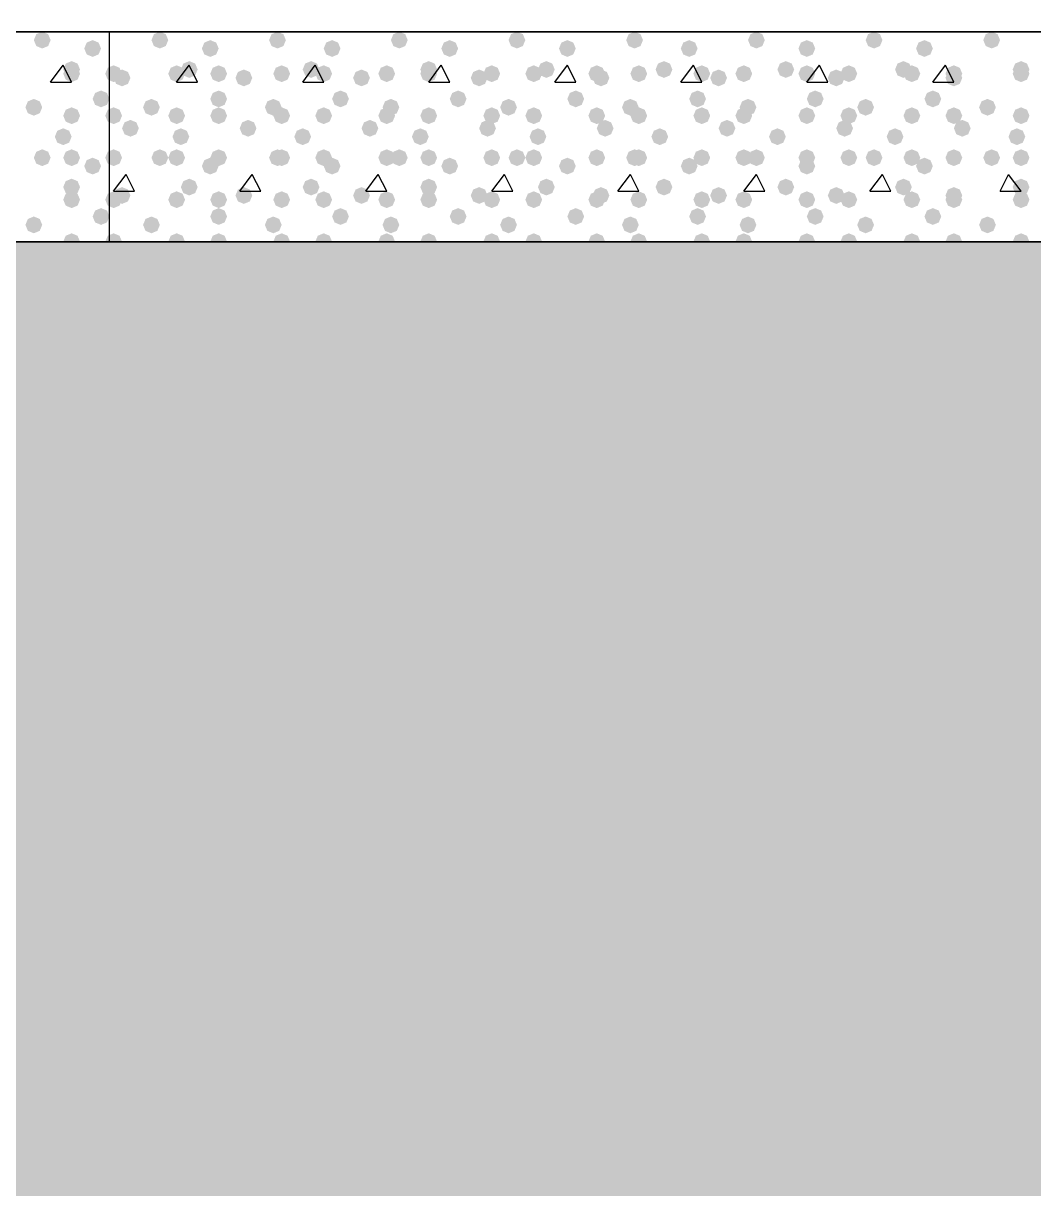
# Model space of a CAD drawing. Header units: millimetres. Extents: x 0 to 420, y 0 to 297.
# Drawn here: x 174.98 to 185.17, y 115.63 to 127.38 of the extents above; entities that cross this region are included whole.
import ezdxf

# ---------------------------------------------------------------- set-up
doc = ezdxf.new("R2010")
doc.units = ezdxf.units.MM
doc.layers.get('0').update_dxf_attribs({"linetype": 'CONTINUOUS'})

msp = doc.modelspace()

# ---------------------------------------------------------------- hatches: boundary and pattern name
at = {"true_color": 0x000007}
for points in [[(175.26, 127.211667), (175.235129, 127.151871), (175.175333, 127.127), (175.115538, 127.151871), (175.090667, 127.211667), (175.115537, 127.271462), (175.175333, 127.296333), (175.235129, 127.271463)], [(175.768, 127.127), (175.743129, 127.067204), (175.683333, 127.042333), (175.623538, 127.067204), (175.598667, 127.127), (175.623537, 127.186796), (175.683333, 127.211667), (175.743129, 127.186796)], [(175.556333, 126.915333), (175.531462, 126.855538), (175.471667, 126.830667), (175.411871, 126.855538), (175.387, 126.915333), (175.411871, 126.975129), (175.471667, 127), (175.531462, 126.975129)], [(175.556333, 126.873), (175.531462, 126.813204), (175.471667, 126.788333), (175.411871, 126.813204), (175.387, 126.873), (175.411871, 126.932796), (175.471667, 126.957667), (175.531462, 126.932796)], [(175.852667, 126.619), (175.827796, 126.559204), (175.768, 126.534333), (175.708204, 126.559204), (175.683333, 126.619), (175.708204, 126.678796), (175.768, 126.703667), (175.827796, 126.678796)], [(175.175333, 126.534333), (175.150462, 126.474537), (175.090667, 126.449667), (175.030871, 126.474537), (175.006, 126.534333), (175.030871, 126.594129), (175.090667, 126.619), (175.150462, 126.594129)], [(175.556333, 126.449667), (175.531462, 126.389871), (175.471667, 126.365), (175.411871, 126.389871), (175.387, 126.449667), (175.411871, 126.509462), (175.471667, 126.534333), (175.531462, 126.509463)], [(175.471667, 126.238), (175.446796, 126.178204), (175.387, 126.153333), (175.327204, 126.178204), (175.302333, 126.238), (175.327204, 126.297796), (175.387, 126.322667), (175.446796, 126.297796)], [(175.26, 126.026333), (175.235129, 125.966537), (175.175333, 125.941667), (175.115538, 125.966537), (175.090667, 126.026333), (175.115537, 126.086129), (175.175333, 126.111), (175.235129, 126.086129)], [(175.556333, 126.026333), (175.531462, 125.966537), (175.471667, 125.941667), (175.411871, 125.966537), (175.387, 126.026333), (175.411871, 126.086129), (175.471667, 126.111), (175.531462, 126.086129)], [(175.768, 125.941667), (175.743129, 125.881871), (175.683333, 125.857), (175.623538, 125.881871), (175.598667, 125.941667), (175.623537, 126.001462), (175.683333, 126.026333), (175.743129, 126.001463)], [(175.556333, 125.73), (175.531462, 125.670204), (175.471667, 125.645333), (175.411871, 125.670204), (175.387, 125.73), (175.411871, 125.789796), (175.471667, 125.814667), (175.531462, 125.789796)], [(175.556333, 125.603), (175.531462, 125.543204), (175.471667, 125.518333), (175.411871, 125.543204), (175.387, 125.603), (175.411871, 125.662796), (175.471667, 125.687667), (175.531462, 125.662796)], [(175.852667, 125.433667), (175.827796, 125.373871), (175.768, 125.349), (175.708204, 125.373871), (175.683333, 125.433667), (175.708204, 125.493462), (175.768, 125.518333), (175.827796, 125.493463)], [(175.175333, 125.349), (175.150462, 125.289204), (175.090667, 125.264333), (175.030871, 125.289204), (175.006, 125.349), (175.030871, 125.408796), (175.090667, 125.433667), (175.150462, 125.408796)], [(175.556333, 125.179667), (175.531462, 125.119871), (175.471667, 125.095), (175.411871, 125.119871), (175.387, 125.179667), (175.411871, 125.239462), (175.471667, 125.264333), (175.531462, 125.239463)]]:
    msp.add_hatch(color=0, dxfattribs=at).paths.add_polyline_path(points, flags=0)
at = {"true_color": 0x000008}
for points in [[(176.445333, 127.211667), (176.420462, 127.151871), (176.360667, 127.127), (176.300871, 127.151871), (176.276, 127.211667), (176.300871, 127.271462), (176.360667, 127.296333), (176.420462, 127.271463)], [(177.630667, 127.211667), (177.605796, 127.151871), (177.546, 127.127), (177.486204, 127.151871), (177.461333, 127.211667), (177.486204, 127.271462), (177.546, 127.296333), (177.605796, 127.271463)], [(178.858333, 127.211667), (178.833463, 127.151871), (178.773667, 127.127), (178.713871, 127.151871), (178.689, 127.211667), (178.713871, 127.271462), (178.773667, 127.296333), (178.833462, 127.271463)], [(180.043667, 127.211667), (180.018796, 127.151871), (179.959, 127.127), (179.899204, 127.151871), (179.874333, 127.211667), (179.899204, 127.271462), (179.959, 127.296333), (180.018796, 127.271463)], [(181.229, 127.211667), (181.204129, 127.151871), (181.144333, 127.127), (181.084538, 127.151871), (181.059667, 127.211667), (181.084537, 127.271462), (181.144333, 127.296333), (181.204129, 127.271463)], [(182.456667, 127.211667), (182.431796, 127.151871), (182.372, 127.127), (182.312204, 127.151871), (182.287333, 127.211667), (182.312204, 127.271462), (182.372, 127.296333), (182.431796, 127.271463)], [(183.642, 127.211667), (183.617129, 127.151871), (183.557333, 127.127), (183.497537, 127.151871), (183.472667, 127.211667), (183.497537, 127.271462), (183.557333, 127.296333), (183.617129, 127.271463)], [(184.827333, 127.211667), (184.802462, 127.151871), (184.742667, 127.127), (184.682871, 127.151871), (184.658, 127.211667), (184.682871, 127.271462), (184.742667, 127.296333), (184.802462, 127.271463)], [(176.953333, 127.127), (176.928462, 127.067204), (176.868667, 127.042333), (176.808871, 127.067204), (176.784, 127.127), (176.808871, 127.186796), (176.868667, 127.211667), (176.928462, 127.186796)], [(178.181, 127.127), (178.156129, 127.067204), (178.096333, 127.042333), (178.036538, 127.067204), (178.011667, 127.127), (178.036537, 127.186796), (178.096333, 127.211667), (178.156129, 127.186796)], [(179.366333, 127.127), (179.341462, 127.067204), (179.281667, 127.042333), (179.221871, 127.067204), (179.197, 127.127), (179.221871, 127.186796), (179.281667, 127.211667), (179.341462, 127.186796)], [(180.551667, 127.127), (180.526796, 127.067204), (180.467, 127.042333), (180.407204, 127.067204), (180.382333, 127.127), (180.407204, 127.186796), (180.467, 127.211667), (180.526796, 127.186796)], [(181.779333, 127.127), (181.754462, 127.067204), (181.694667, 127.042333), (181.634871, 127.067204), (181.61, 127.127), (181.634871, 127.186796), (181.694667, 127.211667), (181.754462, 127.186796)], [(182.964667, 127.127), (182.939796, 127.067204), (182.88, 127.042333), (182.820204, 127.067204), (182.795333, 127.127), (182.820204, 127.186796), (182.88, 127.211667), (182.939796, 127.186796)], [(184.15, 127.127), (184.125129, 127.067204), (184.065333, 127.042333), (184.005538, 127.067204), (183.980667, 127.127), (184.005537, 127.186796), (184.065333, 127.211667), (184.125129, 127.186796)], [(176.741667, 126.915333), (176.716796, 126.855538), (176.657, 126.830667), (176.597204, 126.855538), (176.572333, 126.915333), (176.597204, 126.975129), (176.657, 127), (176.716796, 126.975129)], [(177.969333, 126.915333), (177.944462, 126.855538), (177.884667, 126.830667), (177.824871, 126.855538), (177.8, 126.915333), (177.824871, 126.975129), (177.884667, 127), (177.944462, 126.975129)], [(179.154667, 126.915333), (179.129796, 126.855538), (179.07, 126.830667), (179.010204, 126.855538), (178.985333, 126.915333), (179.010204, 126.975129), (179.07, 127), (179.129796, 126.975129)], [(180.34, 126.915333), (180.315129, 126.855538), (180.255333, 126.830667), (180.195538, 126.855538), (180.170667, 126.915333), (180.195537, 126.975129), (180.255333, 127), (180.315129, 126.975129)], [(181.525333, 126.915333), (181.500462, 126.855538), (181.440667, 126.830667), (181.380871, 126.855538), (181.356, 126.915333), (181.380871, 126.975129), (181.440667, 127), (181.500462, 126.975129)], [(182.753, 126.915333), (182.728129, 126.855538), (182.668333, 126.830667), (182.608538, 126.855538), (182.583667, 126.915333), (182.608537, 126.975129), (182.668333, 127), (182.728129, 126.975129)], [(183.938333, 126.915333), (183.913462, 126.855538), (183.853667, 126.830667), (183.793871, 126.855538), (183.769, 126.915333), (183.793871, 126.975129), (183.853667, 127), (183.913462, 126.975129)], [(185.123667, 126.915333), (185.098796, 126.855538), (185.039, 126.830667), (184.979204, 126.855538), (184.954333, 126.915333), (184.979204, 126.975129), (185.039, 127), (185.098796, 126.975129)], [(175.979667, 126.873), (175.954796, 126.813204), (175.895, 126.788333), (175.835204, 126.813204), (175.810333, 126.873), (175.835204, 126.932796), (175.895, 126.957667), (175.954796, 126.932796)], [(176.064333, 126.830667), (176.039463, 126.770871), (175.979667, 126.746), (175.919871, 126.770871), (175.895, 126.830667), (175.919871, 126.890462), (175.979667, 126.915333), (176.039462, 126.890463)], [(176.614667, 126.873), (176.589796, 126.813204), (176.53, 126.788333), (176.470204, 126.813204), (176.445333, 126.873), (176.470204, 126.932796), (176.53, 126.957667), (176.589796, 126.932796)], [(177.038, 126.873), (177.013129, 126.813204), (176.953333, 126.788333), (176.893538, 126.813204), (176.868667, 126.873), (176.893537, 126.932796), (176.953333, 126.957667), (177.013129, 126.932796)], [(177.292, 126.830667), (177.267129, 126.770871), (177.207333, 126.746), (177.147538, 126.770871), (177.122667, 126.830667), (177.147537, 126.890462), (177.207333, 126.915333), (177.267129, 126.890463)], [(177.673, 126.873), (177.648129, 126.813204), (177.588333, 126.788333), (177.528538, 126.813204), (177.503667, 126.873), (177.528537, 126.932796), (177.588333, 126.957667), (177.648129, 126.932796)], [(178.096333, 126.873), (178.071463, 126.813204), (178.011667, 126.788333), (177.951871, 126.813204), (177.927, 126.873), (177.951871, 126.932796), (178.011667, 126.957667), (178.071462, 126.932796)], [(178.477333, 126.830667), (178.452463, 126.770871), (178.392667, 126.746), (178.332871, 126.770871), (178.308, 126.830667), (178.332871, 126.890462), (178.392667, 126.915333), (178.452462, 126.890463)], [(178.731333, 126.873), (178.706462, 126.813204), (178.646667, 126.788333), (178.586871, 126.813204), (178.562, 126.873), (178.586871, 126.932796), (178.646667, 126.957667), (178.706462, 126.932796)], [(179.154667, 126.873), (179.129796, 126.813204), (179.07, 126.788333), (179.010204, 126.813204), (178.985333, 126.873), (179.010204, 126.932796), (179.07, 126.957667), (179.129796, 126.932796)], [(179.662667, 126.830667), (179.637796, 126.770871), (179.578, 126.746), (179.518204, 126.770871), (179.493333, 126.830667), (179.518204, 126.890462), (179.578, 126.915333), (179.637796, 126.890463)], [(179.789667, 126.873), (179.764796, 126.813204), (179.705, 126.788333), (179.645204, 126.813204), (179.620333, 126.873), (179.645204, 126.932796), (179.705, 126.957667), (179.764796, 126.932796)], [(180.213, 126.873), (180.188129, 126.813204), (180.128333, 126.788333), (180.068537, 126.813204), (180.043667, 126.873), (180.068537, 126.932796), (180.128333, 126.957667), (180.188129, 126.932796)], [(180.848, 126.873), (180.823129, 126.813204), (180.763333, 126.788333), (180.703537, 126.813204), (180.678667, 126.873), (180.703537, 126.932796), (180.763333, 126.957667), (180.823129, 126.932796)], [(180.890333, 126.830667), (180.865462, 126.770871), (180.805667, 126.746), (180.745871, 126.770871), (180.721, 126.830667), (180.745871, 126.890462), (180.805667, 126.915333), (180.865462, 126.890463)], [(181.271333, 126.873), (181.246462, 126.813204), (181.186667, 126.788333), (181.126871, 126.813204), (181.102, 126.873), (181.126871, 126.932796), (181.186667, 126.957667), (181.246462, 126.932796)], [(181.906333, 126.873), (181.881463, 126.813204), (181.821667, 126.788333), (181.761871, 126.813204), (181.737, 126.873), (181.761871, 126.932796), (181.821667, 126.957667), (181.881462, 126.932796)], [(182.075667, 126.830667), (182.050796, 126.770871), (181.991, 126.746), (181.931204, 126.770871), (181.906333, 126.830667), (181.931204, 126.890462), (181.991, 126.915333), (182.050796, 126.890463)], [(182.329667, 126.873), (182.304796, 126.813204), (182.245, 126.788333), (182.185204, 126.813204), (182.160333, 126.873), (182.185204, 126.932796), (182.245, 126.957667), (182.304796, 126.932796)], [(182.964667, 126.873), (182.939796, 126.813204), (182.88, 126.788333), (182.820204, 126.813204), (182.795333, 126.873), (182.820204, 126.932796), (182.88, 126.957667), (182.939796, 126.932796)], [(183.261, 126.830667), (183.236129, 126.770871), (183.176333, 126.746), (183.116538, 126.770871), (183.091667, 126.830667), (183.116537, 126.890462), (183.176333, 126.915333), (183.236129, 126.890463)], [(183.388, 126.873), (183.363129, 126.813204), (183.303333, 126.788333), (183.243538, 126.813204), (183.218667, 126.873), (183.243537, 126.932796), (183.303333, 126.957667), (183.363129, 126.932796)], [(184.023, 126.873), (183.998129, 126.813204), (183.938333, 126.788333), (183.878537, 126.813204), (183.853667, 126.873), (183.878537, 126.932796), (183.938333, 126.957667), (183.998129, 126.932796)], [(184.446333, 126.873), (184.421462, 126.813204), (184.361667, 126.788333), (184.301871, 126.813204), (184.277, 126.873), (184.301871, 126.932796), (184.361667, 126.957667), (184.421462, 126.932796)], [(184.446333, 126.830667), (184.421462, 126.770871), (184.361667, 126.746), (184.301871, 126.770871), (184.277, 126.830667), (184.301871, 126.890462), (184.361667, 126.915333), (184.421462, 126.890463)], [(185.123667, 126.873), (185.098796, 126.813204), (185.039, 126.788333), (184.979204, 126.813204), (184.954333, 126.873), (184.979204, 126.932796), (185.039, 126.957667), (185.098796, 126.932796)], [(177.038, 126.619), (177.013129, 126.559204), (176.953333, 126.534333), (176.893538, 126.559204), (176.868667, 126.619), (176.893537, 126.678796), (176.953333, 126.703667), (177.013129, 126.678796)], [(178.265667, 126.619), (178.240796, 126.559204), (178.181, 126.534333), (178.121204, 126.559204), (178.096333, 126.619), (178.121204, 126.678796), (178.181, 126.703667), (178.240796, 126.678796)], [(179.451, 126.619), (179.426129, 126.559204), (179.366333, 126.534333), (179.306538, 126.559204), (179.281667, 126.619), (179.306537, 126.678796), (179.366333, 126.703667), (179.426129, 126.678796)], [(180.636333, 126.619), (180.611462, 126.559204), (180.551667, 126.534333), (180.491871, 126.559204), (180.467, 126.619), (180.491871, 126.678796), (180.551667, 126.703667), (180.611462, 126.678796)], [(181.864, 126.619), (181.839129, 126.559204), (181.779333, 126.534333), (181.719538, 126.559204), (181.694667, 126.619), (181.719537, 126.678796), (181.779333, 126.703667), (181.839129, 126.678796)], [(183.049333, 126.619), (183.024463, 126.559204), (182.964667, 126.534333), (182.904871, 126.559204), (182.88, 126.619), (182.904871, 126.678796), (182.964667, 126.703667), (183.024462, 126.678796)], [(184.234667, 126.619), (184.209796, 126.559204), (184.15, 126.534333), (184.090204, 126.559204), (184.065333, 126.619), (184.090204, 126.678796), (184.15, 126.703667), (184.209796, 126.678796)], [(175.979667, 126.449667), (175.954796, 126.389871), (175.895, 126.365), (175.835204, 126.389871), (175.810333, 126.449667), (175.835204, 126.509462), (175.895, 126.534333), (175.954796, 126.509463)], [(176.360667, 126.534333), (176.335796, 126.474537), (176.276, 126.449667), (176.216204, 126.474537), (176.191333, 126.534333), (176.216204, 126.594129), (176.276, 126.619), (176.335796, 126.594129)], [(176.614667, 126.449667), (176.589796, 126.389871), (176.53, 126.365), (176.470204, 126.389871), (176.445333, 126.449667), (176.470204, 126.509462), (176.53, 126.534333), (176.589796, 126.509463)], [(177.038, 126.449667), (177.013129, 126.389871), (176.953333, 126.365), (176.893538, 126.389871), (176.868667, 126.449667), (176.893537, 126.509462), (176.953333, 126.534333), (177.013129, 126.509463)], [(177.588333, 126.534333), (177.563463, 126.474537), (177.503667, 126.449667), (177.443871, 126.474537), (177.419, 126.534333), (177.443871, 126.594129), (177.503667, 126.619), (177.563462, 126.594129)], [(177.673, 126.449667), (177.648129, 126.389871), (177.588333, 126.365), (177.528538, 126.389871), (177.503667, 126.449667), (177.528537, 126.509462), (177.588333, 126.534333), (177.648129, 126.509463)], [(178.096333, 126.449667), (178.071463, 126.389871), (178.011667, 126.365), (177.951871, 126.389871), (177.927, 126.449667), (177.951871, 126.509462), (178.011667, 126.534333), (178.071462, 126.509463)], [(178.731333, 126.449667), (178.706462, 126.389871), (178.646667, 126.365), (178.586871, 126.389871), (178.562, 126.449667), (178.586871, 126.509462), (178.646667, 126.534333), (178.706462, 126.509463)], [(178.773667, 126.534333), (178.748796, 126.474537), (178.689, 126.449667), (178.629204, 126.474537), (178.604333, 126.534333), (178.629204, 126.594129), (178.689, 126.619), (178.748796, 126.594129)], [(179.154667, 126.449667), (179.129796, 126.389871), (179.07, 126.365), (179.010204, 126.389871), (178.985333, 126.449667), (179.010204, 126.509462), (179.07, 126.534333), (179.129796, 126.509463)], [(179.789667, 126.449667), (179.764796, 126.389871), (179.705, 126.365), (179.645204, 126.389871), (179.620333, 126.449667), (179.645204, 126.509462), (179.705, 126.534333), (179.764796, 126.509463)], [(179.959, 126.534333), (179.934129, 126.474537), (179.874333, 126.449667), (179.814538, 126.474537), (179.789667, 126.534333), (179.814537, 126.594129), (179.874333, 126.619), (179.934129, 126.594129)], [(180.213, 126.449667), (180.188129, 126.389871), (180.128333, 126.365), (180.068537, 126.389871), (180.043667, 126.449667), (180.068537, 126.509462), (180.128333, 126.534333), (180.188129, 126.509463)], [(180.848, 126.449667), (180.823129, 126.389871), (180.763333, 126.365), (180.703537, 126.389871), (180.678667, 126.449667), (180.703537, 126.509462), (180.763333, 126.534333), (180.823129, 126.509463)], [(181.186667, 126.534333), (181.161796, 126.474537), (181.102, 126.449667), (181.042204, 126.474537), (181.017333, 126.534333), (181.042204, 126.594129), (181.102, 126.619), (181.161796, 126.594129)], [(181.271333, 126.449667), (181.246462, 126.389871), (181.186667, 126.365), (181.126871, 126.389871), (181.102, 126.449667), (181.126871, 126.509462), (181.186667, 126.534333), (181.246462, 126.509463)], [(181.906333, 126.449667), (181.881463, 126.389871), (181.821667, 126.365), (181.761871, 126.389871), (181.737, 126.449667), (181.761871, 126.509462), (181.821667, 126.534333), (181.881462, 126.509463)], [(182.329667, 126.449667), (182.304796, 126.389871), (182.245, 126.365), (182.185204, 126.389871), (182.160333, 126.449667), (182.185204, 126.509462), (182.245, 126.534333), (182.304796, 126.509463)], [(182.372, 126.534333), (182.347129, 126.474537), (182.287333, 126.449667), (182.227537, 126.474537), (182.202667, 126.534333), (182.227537, 126.594129), (182.287333, 126.619), (182.347129, 126.594129)], [(182.964667, 126.449667), (182.939796, 126.389871), (182.88, 126.365), (182.820204, 126.389871), (182.795333, 126.449667), (182.820204, 126.509462), (182.88, 126.534333), (182.939796, 126.509463)], [(183.388, 126.449667), (183.363129, 126.389871), (183.303333, 126.365), (183.243538, 126.389871), (183.218667, 126.449667), (183.243537, 126.509462), (183.303333, 126.534333), (183.363129, 126.509463)], [(183.557333, 126.534333), (183.532462, 126.474537), (183.472667, 126.449667), (183.412871, 126.474537), (183.388, 126.534333), (183.412871, 126.594129), (183.472667, 126.619), (183.532462, 126.594129)], [(184.023, 126.449667), (183.998129, 126.389871), (183.938333, 126.365), (183.878537, 126.389871), (183.853667, 126.449667), (183.878537, 126.509462), (183.938333, 126.534333), (183.998129, 126.509463)], [(184.446333, 126.449667), (184.421462, 126.389871), (184.361667, 126.365), (184.301871, 126.389871), (184.277, 126.449667), (184.301871, 126.509462), (184.361667, 126.534333), (184.421462, 126.509463)], [(184.785, 126.534333), (184.760129, 126.474537), (184.700333, 126.449667), (184.640537, 126.474537), (184.615667, 126.534333), (184.640537, 126.594129), (184.700333, 126.619), (184.760129, 126.594129)], [(185.123667, 126.449667), (185.098796, 126.389871), (185.039, 126.365), (184.979204, 126.389871), (184.954333, 126.449667), (184.979204, 126.509462), (185.039, 126.534333), (185.098796, 126.509463)], [(176.149, 126.322667), (176.124129, 126.262871), (176.064333, 126.238), (176.004538, 126.262871), (175.979667, 126.322667), (176.004537, 126.382462), (176.064333, 126.407333), (176.124129, 126.382463)], [(177.334333, 126.322667), (177.309463, 126.262871), (177.249667, 126.238), (177.189871, 126.262871), (177.165, 126.322667), (177.189871, 126.382462), (177.249667, 126.407333), (177.309462, 126.382463)], [(178.562, 126.322667), (178.537129, 126.262871), (178.477333, 126.238), (178.417537, 126.262871), (178.392667, 126.322667), (178.417537, 126.382462), (178.477333, 126.407333), (178.537129, 126.382463)], [(179.747333, 126.322667), (179.722463, 126.262871), (179.662667, 126.238), (179.602871, 126.262871), (179.578, 126.322667), (179.602871, 126.382462), (179.662667, 126.407333), (179.722462, 126.382463)], [(180.932667, 126.322667), (180.907796, 126.262871), (180.848, 126.238), (180.788204, 126.262871), (180.763333, 126.322667), (180.788204, 126.382462), (180.848, 126.407333), (180.907796, 126.382463)], [(182.160333, 126.322667), (182.135462, 126.262871), (182.075667, 126.238), (182.015871, 126.262871), (181.991, 126.322667), (182.015871, 126.382462), (182.075667, 126.407333), (182.135462, 126.382463)], [(183.345667, 126.322667), (183.320796, 126.262871), (183.261, 126.238), (183.201204, 126.262871), (183.176333, 126.322667), (183.201204, 126.382462), (183.261, 126.407333), (183.320796, 126.382463)], [(184.531, 126.322667), (184.506129, 126.262871), (184.446333, 126.238), (184.386538, 126.262871), (184.361667, 126.322667), (184.386537, 126.382462), (184.446333, 126.407333), (184.506129, 126.382463)], [(176.657, 126.238), (176.632129, 126.178204), (176.572333, 126.153333), (176.512538, 126.178204), (176.487667, 126.238), (176.512537, 126.297796), (176.572333, 126.322667), (176.632129, 126.297796)], [(177.884667, 126.238), (177.859796, 126.178204), (177.8, 126.153333), (177.740204, 126.178204), (177.715333, 126.238), (177.740204, 126.297796), (177.8, 126.322667), (177.859796, 126.297796)], [(179.07, 126.238), (179.045129, 126.178204), (178.985333, 126.153333), (178.925538, 126.178204), (178.900667, 126.238), (178.925537, 126.297796), (178.985333, 126.322667), (179.045129, 126.297796)], [(180.255333, 126.238), (180.230462, 126.178204), (180.170667, 126.153333), (180.110871, 126.178204), (180.086, 126.238), (180.110871, 126.297796), (180.170667, 126.322667), (180.230462, 126.297796)], [(181.483, 126.238), (181.458129, 126.178204), (181.398333, 126.153333), (181.338538, 126.178204), (181.313667, 126.238), (181.338537, 126.297796), (181.398333, 126.322667), (181.458129, 126.297796)], [(182.668333, 126.238), (182.643463, 126.178204), (182.583667, 126.153333), (182.523871, 126.178204), (182.499, 126.238), (182.523871, 126.297796), (182.583667, 126.322667), (182.643462, 126.297796)], [(183.853667, 126.238), (183.828796, 126.178204), (183.769, 126.153333), (183.709204, 126.178204), (183.684333, 126.238), (183.709204, 126.297796), (183.769, 126.322667), (183.828796, 126.297796)], [(185.081333, 126.238), (185.056462, 126.178204), (184.996667, 126.153333), (184.936871, 126.178204), (184.912, 126.238), (184.936871, 126.297796), (184.996667, 126.322667), (185.056462, 126.297796)], [(175.979667, 126.026333), (175.954796, 125.966537), (175.895, 125.941667), (175.835204, 125.966537), (175.810333, 126.026333), (175.835204, 126.086129), (175.895, 126.111), (175.954796, 126.086129)], [(176.445333, 126.026333), (176.420462, 125.966537), (176.360667, 125.941667), (176.300871, 125.966537), (176.276, 126.026333), (176.300871, 126.086129), (176.360667, 126.111), (176.420462, 126.086129)], [(176.614667, 126.026333), (176.589796, 125.966537), (176.53, 125.941667), (176.470204, 125.966537), (176.445333, 126.026333), (176.470204, 126.086129), (176.53, 126.111), (176.589796, 126.086129)], [(177.038, 126.026333), (177.013129, 125.966537), (176.953333, 125.941667), (176.893538, 125.966537), (176.868667, 126.026333), (176.893537, 126.086129), (176.953333, 126.111), (177.013129, 126.086129)], [(177.630667, 126.026333), (177.605796, 125.966537), (177.546, 125.941667), (177.486204, 125.966537), (177.461333, 126.026333), (177.486204, 126.086129), (177.546, 126.111), (177.605796, 126.086129)], [(177.673, 126.026333), (177.648129, 125.966537), (177.588333, 125.941667), (177.528538, 125.966537), (177.503667, 126.026333), (177.528537, 126.086129), (177.588333, 126.111), (177.648129, 126.086129)], [(178.096333, 126.026333), (178.071463, 125.966537), (178.011667, 125.941667), (177.951871, 125.966537), (177.927, 126.026333), (177.951871, 126.086129), (178.011667, 126.111), (178.071462, 126.086129)], [(178.731333, 126.026333), (178.706462, 125.966537), (178.646667, 125.941667), (178.586871, 125.966537), (178.562, 126.026333), (178.586871, 126.086129), (178.646667, 126.111), (178.706462, 126.086129)], [(178.858333, 126.026333), (178.833463, 125.966537), (178.773667, 125.941667), (178.713871, 125.966537), (178.689, 126.026333), (178.713871, 126.086129), (178.773667, 126.111), (178.833462, 126.086129)], [(179.154667, 126.026333), (179.129796, 125.966537), (179.07, 125.941667), (179.010204, 125.966537), (178.985333, 126.026333), (179.010204, 126.086129), (179.07, 126.111), (179.129796, 126.086129)], [(179.789667, 126.026333), (179.764796, 125.966537), (179.705, 125.941667), (179.645204, 125.966537), (179.620333, 126.026333), (179.645204, 126.086129), (179.705, 126.111), (179.764796, 126.086129)], [(180.043667, 126.026333), (180.018796, 125.966537), (179.959, 125.941667), (179.899204, 125.966537), (179.874333, 126.026333), (179.899204, 126.086129), (179.959, 126.111), (180.018796, 126.086129)], [(180.213, 126.026333), (180.188129, 125.966537), (180.128333, 125.941667), (180.068537, 125.966537), (180.043667, 126.026333), (180.068537, 126.086129), (180.128333, 126.111), (180.188129, 126.086129)], [(180.848, 126.026333), (180.823129, 125.966537), (180.763333, 125.941667), (180.703537, 125.966537), (180.678667, 126.026333), (180.703537, 126.086129), (180.763333, 126.111), (180.823129, 126.086129)], [(181.229, 126.026333), (181.204129, 125.966537), (181.144333, 125.941667), (181.084538, 125.966537), (181.059667, 126.026333), (181.084537, 126.086129), (181.144333, 126.111), (181.204129, 126.086129)], [(181.271333, 126.026333), (181.246462, 125.966537), (181.186667, 125.941667), (181.126871, 125.966537), (181.102, 126.026333), (181.126871, 126.086129), (181.186667, 126.111), (181.246462, 126.086129)], [(181.906333, 126.026333), (181.881463, 125.966537), (181.821667, 125.941667), (181.761871, 125.966537), (181.737, 126.026333), (181.761871, 126.086129), (181.821667, 126.111), (181.881462, 126.086129)], [(182.329667, 126.026333), (182.304796, 125.966537), (182.245, 125.941667), (182.185204, 125.966537), (182.160333, 126.026333), (182.185204, 126.086129), (182.245, 126.111), (182.304796, 126.086129)], [(182.456667, 126.026333), (182.431796, 125.966537), (182.372, 125.941667), (182.312204, 125.966537), (182.287333, 126.026333), (182.312204, 126.086129), (182.372, 126.111), (182.431796, 126.086129)], [(182.964667, 126.026333), (182.939796, 125.966537), (182.88, 125.941667), (182.820204, 125.966537), (182.795333, 126.026333), (182.820204, 126.086129), (182.88, 126.111), (182.939796, 126.086129)], [(183.388, 126.026333), (183.363129, 125.966537), (183.303333, 125.941667), (183.243538, 125.966537), (183.218667, 126.026333), (183.243537, 126.086129), (183.303333, 126.111), (183.363129, 126.086129)], [(183.642, 126.026333), (183.617129, 125.966537), (183.557333, 125.941667), (183.497537, 125.966537), (183.472667, 126.026333), (183.497537, 126.086129), (183.557333, 126.111), (183.617129, 126.086129)], [(184.023, 126.026333), (183.998129, 125.966537), (183.938333, 125.941667), (183.878537, 125.966537), (183.853667, 126.026333), (183.878537, 126.086129), (183.938333, 126.111), (183.998129, 126.086129)], [(184.446333, 126.026333), (184.421462, 125.966537), (184.361667, 125.941667), (184.301871, 125.966537), (184.277, 126.026333), (184.301871, 126.086129), (184.361667, 126.111), (184.421462, 126.086129)], [(184.827333, 126.026333), (184.802462, 125.966537), (184.742667, 125.941667), (184.682871, 125.966537), (184.658, 126.026333), (184.682871, 126.086129), (184.742667, 126.111), (184.802462, 126.086129)], [(185.123667, 126.026333), (185.098796, 125.966537), (185.039, 125.941667), (184.979204, 125.966537), (184.954333, 126.026333), (184.979204, 126.086129), (185.039, 126.111), (185.098796, 126.086129)], [(176.953333, 125.941667), (176.928462, 125.881871), (176.868667, 125.857), (176.808871, 125.881871), (176.784, 125.941667), (176.808871, 126.001462), (176.868667, 126.026333), (176.928462, 126.001463)], [(178.181, 125.941667), (178.156129, 125.881871), (178.096333, 125.857), (178.036538, 125.881871), (178.011667, 125.941667), (178.036537, 126.001462), (178.096333, 126.026333), (178.156129, 126.001463)], [(179.366333, 125.941667), (179.341462, 125.881871), (179.281667, 125.857), (179.221871, 125.881871), (179.197, 125.941667), (179.221871, 126.001462), (179.281667, 126.026333), (179.341462, 126.001463)], [(180.551667, 125.941667), (180.526796, 125.881871), (180.467, 125.857), (180.407204, 125.881871), (180.382333, 125.941667), (180.407204, 126.001462), (180.467, 126.026333), (180.526796, 126.001463)], [(181.779333, 125.941667), (181.754462, 125.881871), (181.694667, 125.857), (181.634871, 125.881871), (181.61, 125.941667), (181.634871, 126.001462), (181.694667, 126.026333), (181.754462, 126.001463)], [(182.964667, 125.941667), (182.939796, 125.881871), (182.88, 125.857), (182.820204, 125.881871), (182.795333, 125.941667), (182.820204, 126.001462), (182.88, 126.026333), (182.939796, 126.001463)], [(184.15, 125.941667), (184.125129, 125.881871), (184.065333, 125.857), (184.005538, 125.881871), (183.980667, 125.941667), (184.005537, 126.001462), (184.065333, 126.026333), (184.125129, 126.001463)], [(176.064333, 125.645333), (176.039463, 125.585538), (175.979667, 125.560667), (175.919871, 125.585538), (175.895, 125.645333), (175.919871, 125.705129), (175.979667, 125.73), (176.039462, 125.705129)], [(176.741667, 125.73), (176.716796, 125.670204), (176.657, 125.645333), (176.597204, 125.670204), (176.572333, 125.73), (176.597204, 125.789796), (176.657, 125.814667), (176.716796, 125.789796)], [(177.292, 125.645333), (177.267129, 125.585538), (177.207333, 125.560667), (177.147538, 125.585538), (177.122667, 125.645333), (177.147537, 125.705129), (177.207333, 125.73), (177.267129, 125.705129)], [(177.969333, 125.73), (177.944462, 125.670204), (177.884667, 125.645333), (177.824871, 125.670204), (177.8, 125.73), (177.824871, 125.789796), (177.884667, 125.814667), (177.944462, 125.789796)], [(178.477333, 125.645333), (178.452463, 125.585538), (178.392667, 125.560667), (178.332871, 125.585538), (178.308, 125.645333), (178.332871, 125.705129), (178.392667, 125.73), (178.452462, 125.705129)], [(179.154667, 125.73), (179.129796, 125.670204), (179.07, 125.645333), (179.010204, 125.670204), (178.985333, 125.73), (179.010204, 125.789796), (179.07, 125.814667), (179.129796, 125.789796)], [(179.662667, 125.645333), (179.637796, 125.585538), (179.578, 125.560667), (179.518204, 125.585538), (179.493333, 125.645333), (179.518204, 125.705129), (179.578, 125.73), (179.637796, 125.705129)], [(180.34, 125.73), (180.315129, 125.670204), (180.255333, 125.645333), (180.195538, 125.670204), (180.170667, 125.73), (180.195537, 125.789796), (180.255333, 125.814667), (180.315129, 125.789796)], [(180.890333, 125.645333), (180.865462, 125.585538), (180.805667, 125.560667), (180.745871, 125.585538), (180.721, 125.645333), (180.745871, 125.705129), (180.805667, 125.73), (180.865462, 125.705129)], [(181.525333, 125.73), (181.500462, 125.670204), (181.440667, 125.645333), (181.380871, 125.670204), (181.356, 125.73), (181.380871, 125.789796), (181.440667, 125.814667), (181.500462, 125.789796)], [(182.075667, 125.645333), (182.050796, 125.585538), (181.991, 125.560667), (181.931204, 125.585538), (181.906333, 125.645333), (181.931204, 125.705129), (181.991, 125.73), (182.050796, 125.705129)], [(182.753, 125.73), (182.728129, 125.670204), (182.668333, 125.645333), (182.608538, 125.670204), (182.583667, 125.73), (182.608537, 125.789796), (182.668333, 125.814667), (182.728129, 125.789796)], [(183.261, 125.645333), (183.236129, 125.585538), (183.176333, 125.560667), (183.116538, 125.585538), (183.091667, 125.645333), (183.116537, 125.705129), (183.176333, 125.73), (183.236129, 125.705129)], [(183.938333, 125.73), (183.913462, 125.670204), (183.853667, 125.645333), (183.793871, 125.670204), (183.769, 125.73), (183.793871, 125.789796), (183.853667, 125.814667), (183.913462, 125.789796)], [(184.446333, 125.645333), (184.421462, 125.585538), (184.361667, 125.560667), (184.301871, 125.585538), (184.277, 125.645333), (184.301871, 125.705129), (184.361667, 125.73), (184.421462, 125.705129)], [(185.123667, 125.73), (185.098796, 125.670204), (185.039, 125.645333), (184.979204, 125.670204), (184.954333, 125.73), (184.979204, 125.789796), (185.039, 125.814667), (185.098796, 125.789796)], [(175.979667, 125.603), (175.954796, 125.543204), (175.895, 125.518333), (175.835204, 125.543204), (175.810333, 125.603), (175.835204, 125.662796), (175.895, 125.687667), (175.954796, 125.662796)], [(176.614667, 125.603), (176.589796, 125.543204), (176.53, 125.518333), (176.470204, 125.543204), (176.445333, 125.603), (176.470204, 125.662796), (176.53, 125.687667), (176.589796, 125.662796)], [(177.038, 125.603), (177.013129, 125.543204), (176.953333, 125.518333), (176.893538, 125.543204), (176.868667, 125.603), (176.893537, 125.662796), (176.953333, 125.687667), (177.013129, 125.662796)], [(177.673, 125.603), (177.648129, 125.543204), (177.588333, 125.518333), (177.528538, 125.543204), (177.503667, 125.603), (177.528537, 125.662796), (177.588333, 125.687667), (177.648129, 125.662796)], [(178.096333, 125.603), (178.071463, 125.543204), (178.011667, 125.518333), (177.951871, 125.543204), (177.927, 125.603), (177.951871, 125.662796), (178.011667, 125.687667), (178.071462, 125.662796)], [(178.731333, 125.603), (178.706462, 125.543204), (178.646667, 125.518333), (178.586871, 125.543204), (178.562, 125.603), (178.586871, 125.662796), (178.646667, 125.687667), (178.706462, 125.662796)], [(179.154667, 125.603), (179.129796, 125.543204), (179.07, 125.518333), (179.010204, 125.543204), (178.985333, 125.603), (179.010204, 125.662796), (179.07, 125.687667), (179.129796, 125.662796)], [(179.789667, 125.603), (179.764796, 125.543204), (179.705, 125.518333), (179.645204, 125.543204), (179.620333, 125.603), (179.645204, 125.662796), (179.705, 125.687667), (179.764796, 125.662796)], [(180.213, 125.603), (180.188129, 125.543204), (180.128333, 125.518333), (180.068537, 125.543204), (180.043667, 125.603), (180.068537, 125.662796), (180.128333, 125.687667), (180.188129, 125.662796)], [(180.848, 125.603), (180.823129, 125.543204), (180.763333, 125.518333), (180.703537, 125.543204), (180.678667, 125.603), (180.703537, 125.662796), (180.763333, 125.687667), (180.823129, 125.662796)], [(181.271333, 125.603), (181.246462, 125.543204), (181.186667, 125.518333), (181.126871, 125.543204), (181.102, 125.603), (181.126871, 125.662796), (181.186667, 125.687667), (181.246462, 125.662796)], [(181.906333, 125.603), (181.881463, 125.543204), (181.821667, 125.518333), (181.761871, 125.543204), (181.737, 125.603), (181.761871, 125.662796), (181.821667, 125.687667), (181.881462, 125.662796)], [(182.329667, 125.603), (182.304796, 125.543204), (182.245, 125.518333), (182.185204, 125.543204), (182.160333, 125.603), (182.185204, 125.662796), (182.245, 125.687667), (182.304796, 125.662796)], [(182.964667, 125.603), (182.939796, 125.543204), (182.88, 125.518333), (182.820204, 125.543204), (182.795333, 125.603), (182.820204, 125.662796), (182.88, 125.687667), (182.939796, 125.662796)], [(183.388, 125.603), (183.363129, 125.543204), (183.303333, 125.518333), (183.243538, 125.543204), (183.218667, 125.603), (183.243537, 125.662796), (183.303333, 125.687667), (183.363129, 125.662796)], [(184.023, 125.603), (183.998129, 125.543204), (183.938333, 125.518333), (183.878537, 125.543204), (183.853667, 125.603), (183.878537, 125.662796), (183.938333, 125.687667), (183.998129, 125.662796)], [(184.446333, 125.603), (184.421462, 125.543204), (184.361667, 125.518333), (184.301871, 125.543204), (184.277, 125.603), (184.301871, 125.662796), (184.361667, 125.687667), (184.421462, 125.662796)], [(185.123667, 125.603), (185.098796, 125.543204), (185.039, 125.518333), (184.979204, 125.543204), (184.954333, 125.603), (184.979204, 125.662796), (185.039, 125.687667), (185.098796, 125.662796)], [(177.038, 125.433667), (177.013129, 125.373871), (176.953333, 125.349), (176.893538, 125.373871), (176.868667, 125.433667), (176.893537, 125.493462), (176.953333, 125.518333), (177.013129, 125.493463)], [(178.265667, 125.433667), (178.240796, 125.373871), (178.181, 125.349), (178.121204, 125.373871), (178.096333, 125.433667), (178.121204, 125.493462), (178.181, 125.518333), (178.240796, 125.493463)], [(179.451, 125.433667), (179.426129, 125.373871), (179.366333, 125.349), (179.306538, 125.373871), (179.281667, 125.433667), (179.306537, 125.493462), (179.366333, 125.518333), (179.426129, 125.493463)], [(180.636333, 125.433667), (180.611462, 125.373871), (180.551667, 125.349), (180.491871, 125.373871), (180.467, 125.433667), (180.491871, 125.493462), (180.551667, 125.518333), (180.611462, 125.493463)], [(181.864, 125.433667), (181.839129, 125.373871), (181.779333, 125.349), (181.719538, 125.373871), (181.694667, 125.433667), (181.719537, 125.493462), (181.779333, 125.518333), (181.839129, 125.493463)], [(183.049333, 125.433667), (183.024463, 125.373871), (182.964667, 125.349), (182.904871, 125.373871), (182.88, 125.433667), (182.904871, 125.493462), (182.964667, 125.518333), (183.024462, 125.493463)], [(184.234667, 125.433667), (184.209796, 125.373871), (184.15, 125.349), (184.090204, 125.373871), (184.065333, 125.433667), (184.090204, 125.493462), (184.15, 125.518333), (184.209796, 125.493463)], [(176.360667, 125.349), (176.335796, 125.289204), (176.276, 125.264333), (176.216204, 125.289204), (176.191333, 125.349), (176.216204, 125.408796), (176.276, 125.433667), (176.335796, 125.408796)], [(177.588333, 125.349), (177.563463, 125.289204), (177.503667, 125.264333), (177.443871, 125.289204), (177.419, 125.349), (177.443871, 125.408796), (177.503667, 125.433667), (177.563462, 125.408796)], [(178.773667, 125.349), (178.748796, 125.289204), (178.689, 125.264333), (178.629204, 125.289204), (178.604333, 125.349), (178.629204, 125.408796), (178.689, 125.433667), (178.748796, 125.408796)], [(179.959, 125.349), (179.934129, 125.289204), (179.874333, 125.264333), (179.814538, 125.289204), (179.789667, 125.349), (179.814537, 125.408796), (179.874333, 125.433667), (179.934129, 125.408796)], [(181.186667, 125.349), (181.161796, 125.289204), (181.102, 125.264333), (181.042204, 125.289204), (181.017333, 125.349), (181.042204, 125.408796), (181.102, 125.433667), (181.161796, 125.408796)], [(182.372, 125.349), (182.347129, 125.289204), (182.287333, 125.264333), (182.227537, 125.289204), (182.202667, 125.349), (182.227537, 125.408796), (182.287333, 125.433667), (182.347129, 125.408796)], [(183.557333, 125.349), (183.532462, 125.289204), (183.472667, 125.264333), (183.412871, 125.289204), (183.388, 125.349), (183.412871, 125.408796), (183.472667, 125.433667), (183.532462, 125.408796)], [(184.785, 125.349), (184.760129, 125.289204), (184.700333, 125.264333), (184.640537, 125.289204), (184.615667, 125.349), (184.640537, 125.408796), (184.700333, 125.433667), (184.760129, 125.408796)], [(175.979667, 125.179667), (175.954796, 125.119871), (175.895, 125.095), (175.835204, 125.119871), (175.810333, 125.179667), (175.835204, 125.239462), (175.895, 125.264333), (175.954796, 125.239463)], [(176.614667, 125.179667), (176.589796, 125.119871), (176.53, 125.095), (176.470204, 125.119871), (176.445333, 125.179667), (176.470204, 125.239462), (176.53, 125.264333), (176.589796, 125.239463)], [(177.038, 125.179667), (177.013129, 125.119871), (176.953333, 125.095), (176.893538, 125.119871), (176.868667, 125.179667), (176.893537, 125.239462), (176.953333, 125.264333), (177.013129, 125.239463)], [(177.673, 125.179667), (177.648129, 125.119871), (177.588333, 125.095), (177.528538, 125.119871), (177.503667, 125.179667), (177.528537, 125.239462), (177.588333, 125.264333), (177.648129, 125.239463)], [(178.096333, 125.179667), (178.071463, 125.119871), (178.011667, 125.095), (177.951871, 125.119871), (177.927, 125.179667), (177.951871, 125.239462), (178.011667, 125.264333), (178.071462, 125.239463)], [(178.731333, 125.179667), (178.706462, 125.119871), (178.646667, 125.095), (178.586871, 125.119871), (178.562, 125.179667), (178.586871, 125.239462), (178.646667, 125.264333), (178.706462, 125.239463)], [(179.154667, 125.179667), (179.129796, 125.119871), (179.07, 125.095), (179.010204, 125.119871), (178.985333, 125.179667), (179.010204, 125.239462), (179.07, 125.264333), (179.129796, 125.239463)], [(179.789667, 125.179667), (179.764796, 125.119871), (179.705, 125.095), (179.645204, 125.119871), (179.620333, 125.179667), (179.645204, 125.239462), (179.705, 125.264333), (179.764796, 125.239463)], [(180.213, 125.179667), (180.188129, 125.119871), (180.128333, 125.095), (180.068537, 125.119871), (180.043667, 125.179667), (180.068537, 125.239462), (180.128333, 125.264333), (180.188129, 125.239463)], [(180.848, 125.179667), (180.823129, 125.119871), (180.763333, 125.095), (180.703537, 125.119871), (180.678667, 125.179667), (180.703537, 125.239462), (180.763333, 125.264333), (180.823129, 125.239463)], [(181.271333, 125.179667), (181.246462, 125.119871), (181.186667, 125.095), (181.126871, 125.119871), (181.102, 125.179667), (181.126871, 125.239462), (181.186667, 125.264333), (181.246462, 125.239463)], [(181.906333, 125.179667), (181.881463, 125.119871), (181.821667, 125.095), (181.761871, 125.119871), (181.737, 125.179667), (181.761871, 125.239462), (181.821667, 125.264333), (181.881462, 125.239463)], [(182.329667, 125.179667), (182.304796, 125.119871), (182.245, 125.095), (182.185204, 125.119871), (182.160333, 125.179667), (182.185204, 125.239462), (182.245, 125.264333), (182.304796, 125.239463)], [(182.964667, 125.179667), (182.939796, 125.119871), (182.88, 125.095), (182.820204, 125.119871), (182.795333, 125.179667), (182.820204, 125.239462), (182.88, 125.264333), (182.939796, 125.239463)], [(183.388, 125.179667), (183.363129, 125.119871), (183.303333, 125.095), (183.243538, 125.119871), (183.218667, 125.179667), (183.243537, 125.239462), (183.303333, 125.264333), (183.363129, 125.239463)], [(184.023, 125.179667), (183.998129, 125.119871), (183.938333, 125.095), (183.878537, 125.119871), (183.853667, 125.179667), (183.878537, 125.239462), (183.938333, 125.264333), (183.998129, 125.239463)], [(184.446333, 125.179667), (184.421462, 125.119871), (184.361667, 125.095), (184.301871, 125.119871), (184.277, 125.179667), (184.301871, 125.239462), (184.361667, 125.264333), (184.421462, 125.239463)], [(185.123667, 125.179667), (185.098796, 125.119871), (185.039, 125.095), (184.979204, 125.119871), (184.954333, 125.179667), (184.979204, 125.239462), (185.039, 125.264333), (185.098796, 125.239463)]]:
    msp.add_hatch(color=0, dxfattribs=at).paths.add_polyline_path(points, flags=0)
h = msp.add_hatch(color=0, dxfattribs=at)
h.paths.add_polyline_path([(194.902667, 125.179667), (33.528, 125.179667), (194.902667, 106.087333)], flags=0)
h.paths.add_polyline_path([(33.528, 125.179667), (194.902667, 106.087333), (33.528, 106.087333)], flags=0)

# ---------------------------------------------------------------- linework, layer by layer
at = {"color": 0, "true_color": 0x000007}
for points in [[(32.469667, 125.179667), (32.469667, 148.463), (380.661333, 148.463), (380.661333, 125.179667), (218.228333, 125.179667), (218.228333, 103.970667), (194.902667, 103.970667), (194.902667, 125.179667)], [(32.469667, 125.179667), (32.469667, 148.463), (380.661333, 148.463), (380.661333, 125.179667), (218.228333, 125.179667), (218.228333, 103.970667), (194.902667, 103.970667), (194.902667, 125.179667)], [(173.736, 127.296333), (173.736, 125.179667), (175.852667, 125.179667), (175.852667, 127.296333)]]:
    msp.add_lwpolyline(points, close=True, dxfattribs=at)
at = {"color": 0, "true_color": 0x0000fd}
msp.add_lwpolyline([(216.111667, 127.296333), (378.544667, 127.296333), (378.544667, 146.346333), (34.586333, 146.346333), (34.586333, 127.296333), (197.019333, 127.296333), (197.019333, 106.087333), (216.111667, 106.087333)], close=True, dxfattribs=at)
at = {"color": 0, "true_color": 0x000007}
for points in [[(194.902667, 127.296333), (175.852667, 127.296333)], [(175.26, 126.788333), (175.387, 126.957667)], [(175.471667, 126.788333), (175.387, 126.957667)], [(175.26, 126.788333), (175.471667, 126.788333)], [(175.852667, 125.179667), (194.902667, 125.179667)]]:
    msp.add_lwpolyline(points, dxfattribs=at)
at = {"color": 0, "true_color": 0x000008}
for points in [[(176.53, 126.788333), (176.657, 126.957667)], [(176.741667, 126.788333), (176.657, 126.957667)], [(177.8, 126.788333), (177.927, 126.957667)], [(178.011667, 126.788333), (177.927, 126.957667)], [(179.07, 126.788333), (179.197, 126.957667)], [(179.281667, 126.788333), (179.197, 126.957667)], [(180.34, 126.788333), (180.467, 126.957667)], [(180.551667, 126.788333), (180.467, 126.957667)], [(181.61, 126.788333), (181.737, 126.957667)], [(181.821667, 126.788333), (181.737, 126.957667)], [(182.88, 126.788333), (183.007, 126.957667)], [(183.091667, 126.788333), (183.007, 126.957667)], [(184.15, 126.788333), (184.277, 126.957667)], [(184.361667, 126.788333), (184.277, 126.957667)], [(176.53, 126.788333), (176.741667, 126.788333)], [(177.8, 126.788333), (178.011667, 126.788333)], [(179.07, 126.788333), (179.281667, 126.788333)], [(180.34, 126.788333), (180.551667, 126.788333)], [(181.61, 126.788333), (181.821667, 126.788333)], [(182.88, 126.788333), (183.091667, 126.788333)], [(184.15, 126.788333), (184.361667, 126.788333)], [(175.895, 125.687667), (176.022, 125.857)], [(176.106667, 125.687667), (176.022, 125.857)], [(177.165, 125.687667), (177.292, 125.857)], [(177.376667, 125.687667), (177.292, 125.857)], [(178.435, 125.687667), (178.562, 125.857)], [(178.646667, 125.687667), (178.562, 125.857)], [(179.705, 125.687667), (179.832, 125.857)], [(179.916667, 125.687667), (179.832, 125.857)], [(180.975, 125.687667), (181.102, 125.857)], [(181.186667, 125.687667), (181.102, 125.857)], [(182.245, 125.687667), (182.372, 125.857)], [(182.456667, 125.687667), (182.372, 125.857)], [(183.515, 125.687667), (183.642, 125.857)], [(183.726667, 125.687667), (183.642, 125.857)], [(184.827333, 125.687667), (184.912, 125.857)], [(185.039, 125.687667), (184.912, 125.857)], [(175.895, 125.687667), (176.106667, 125.687667)], [(177.165, 125.687667), (177.376667, 125.687667)], [(178.435, 125.687667), (178.646667, 125.687667)], [(179.705, 125.687667), (179.916667, 125.687667)], [(180.975, 125.687667), (181.186667, 125.687667)], [(182.245, 125.687667), (182.456667, 125.687667)], [(183.515, 125.687667), (183.726667, 125.687667)], [(184.827333, 125.687667), (185.039, 125.687667)]]:
    msp.add_lwpolyline(points, dxfattribs=at)
msp.add_lwpolyline([(194.902667, 125.179667), (33.528, 125.179667), (194.902667, 106.087333)], close=True, dxfattribs=at)

doc.saveas('drawing.dxf')
